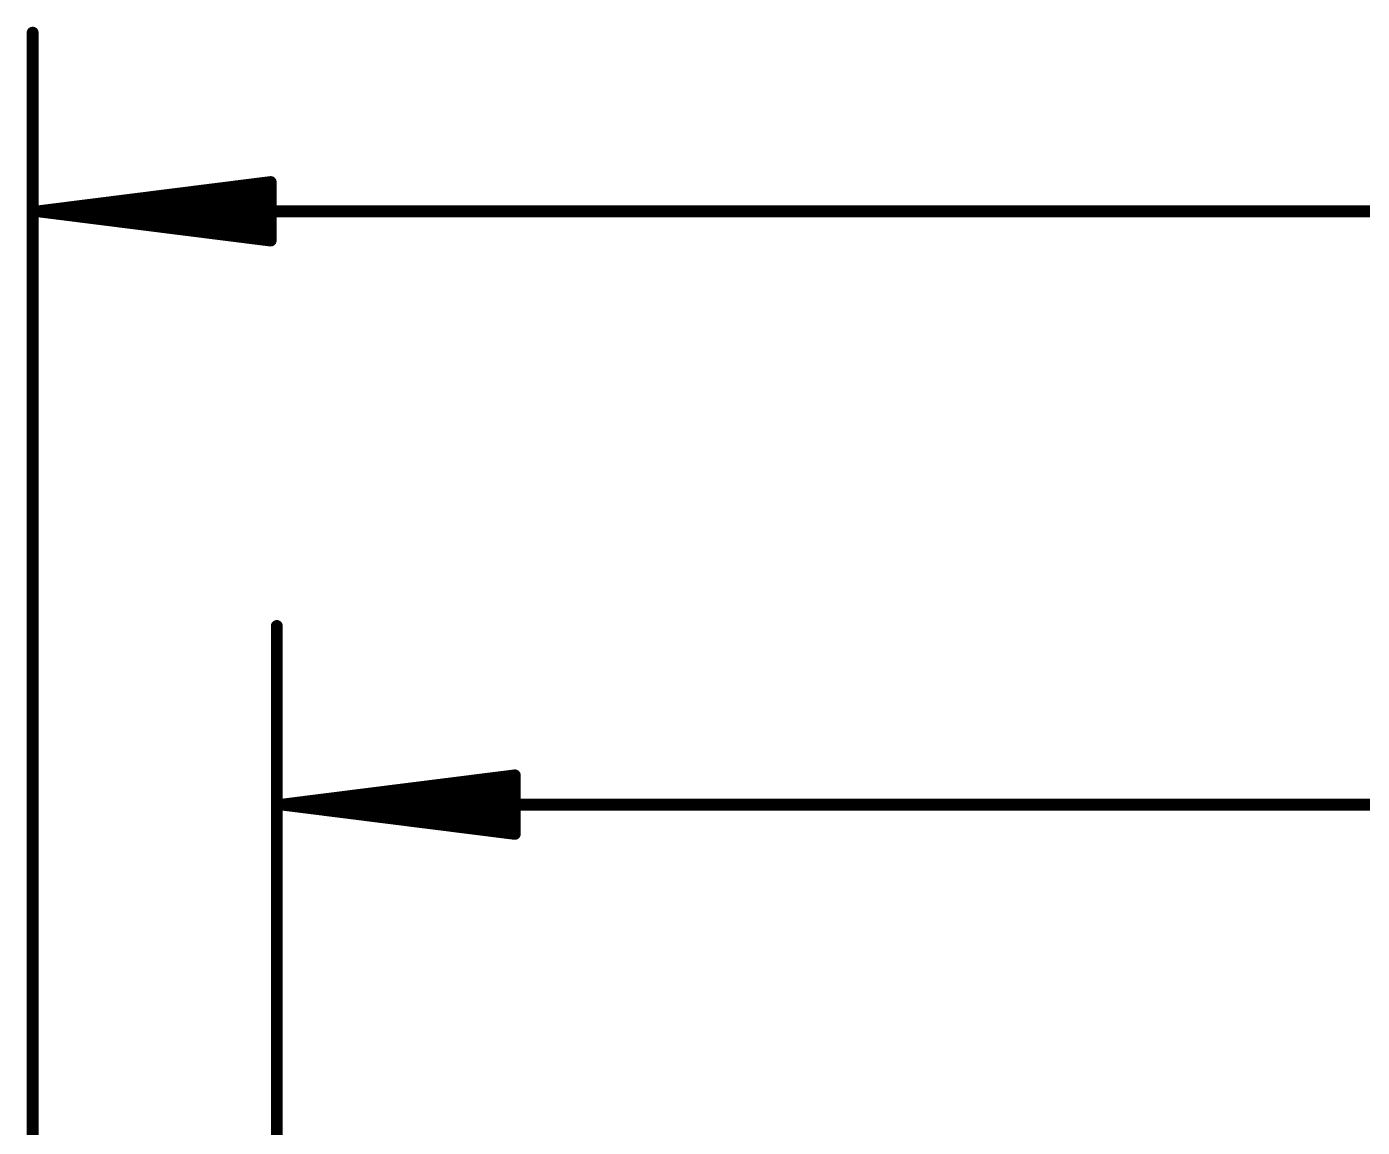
# Model space of a CAD drawing. Extents: x -20 to 40.9, y -0.3 to 63.8.
# Drawn here: x -0.07 to 14.52, y 51.47 to 63.48 of the extents above; entities that cross this region are included whole.
import ezdxf

# ---------------------------------------------------------------- set-up
doc = ezdxf.new("R2010")
doc.units = 0
doc.layers.add('47', color=253, linetype='CONTINUOUS')

msp = doc.modelspace()

# ---------------------------------------------------------------- linework, layer by layer
at = {"layer": '47', "const_width": 0.13}
for points in [[(0, 41.148), (0, 63.418)], [(0.065, 61.468), (2.6, 61.7872)], [(0.065, 61.468), (2.6, 61.728)], [(2.6, 61.7872), (2.6, 61.1488)], [(0.065, 61.468), (2.6, 61.598)], [(0.065, 61.468), (40.575, 61.468)], [(2.6, 61.1488), (0.065, 61.468)], [(2.6, 61.338), (0.065, 61.468)], [(2.6, 61.208), (0.065, 61.468)], [(2.667, 41.91), (2.667, 56.941)], [(2.732, 54.991), (5.267, 55.3102)], [(2.732, 54.991), (5.267, 55.251)], [(5.267, 55.3102), (5.267, 54.6718)], [(2.732, 54.991), (5.267, 55.121)], [(2.732, 54.991), (38.035, 54.991)], [(5.267, 54.6718), (2.732, 54.991)], [(5.267, 54.861), (2.732, 54.991)], [(5.267, 54.731), (2.732, 54.991)]]:
    msp.add_lwpolyline(points, dxfattribs=at)
at = {"layer": '47', "const_width": 0.065}
for points in [[(0.0325, 63.418, 1), (-0.0325, 63.418)], [(2.6325, 61.7872, 1), (2.5675, 61.7872)], [(2.6041, 61.755, 1), (2.5959, 61.8195)], [(2.6033, 61.6957, 1), (2.5967, 61.7603)], [(2.6017, 61.5655, 1), (2.5983, 61.6305)], [(0.065, 61.5005, 1), (0.065, 61.4355)], [(0.0691, 61.5002, 1), (0.0609, 61.4358)], [(0.0633, 61.5005, 1), (0.0667, 61.4355)], [(0.0667, 61.5005, 1), (0.0633, 61.4355)], [(0.0683, 61.5003, 1), (0.0617, 61.4357)], [(0.0617, 61.5003, 1), (0.0683, 61.4357)], [(0.0609, 61.5002, 1), (0.0691, 61.4358)], [(2.5983, 61.3055, 1), (2.6017, 61.3705)], [(2.5675, 61.1488, 1), (2.6325, 61.1488)], [(2.5959, 61.1165, 1), (2.6041, 61.181)], [(2.5967, 61.1757, 1), (2.6033, 61.2403)], [(2.6995, 56.941, 1), (2.6345, 56.941)], [(5.2995, 55.3102, 1), (5.2345, 55.3102)], [(5.2711, 55.278, 1), (5.2629, 55.3425)], [(5.2703, 55.2187, 1), (5.2637, 55.2833)], [(5.2687, 55.0885, 1), (5.2653, 55.1535)], [(2.732, 55.0235, 1), (2.732, 54.9585)], [(2.7361, 55.0232, 1), (2.7279, 54.9588)], [(2.7303, 55.0235, 1), (2.7337, 54.9585)], [(2.7337, 55.0235, 1), (2.7303, 54.9585)], [(2.7353, 55.0233, 1), (2.7287, 54.9587)], [(2.7287, 55.0233, 1), (2.7353, 54.9587)], [(2.7279, 55.0232, 1), (2.7361, 54.9588)], [(5.2653, 54.8285, 1), (5.2687, 54.8935)], [(5.2629, 54.6395, 1), (5.2711, 54.704)], [(5.2637, 54.6987, 1), (5.2703, 54.7633)], [(5.2345, 54.6718, 1), (5.2995, 54.6718)]]:
    msp.add_lwpolyline(points, format="xyb", dxfattribs=at)

doc.saveas('drawing.dxf')
